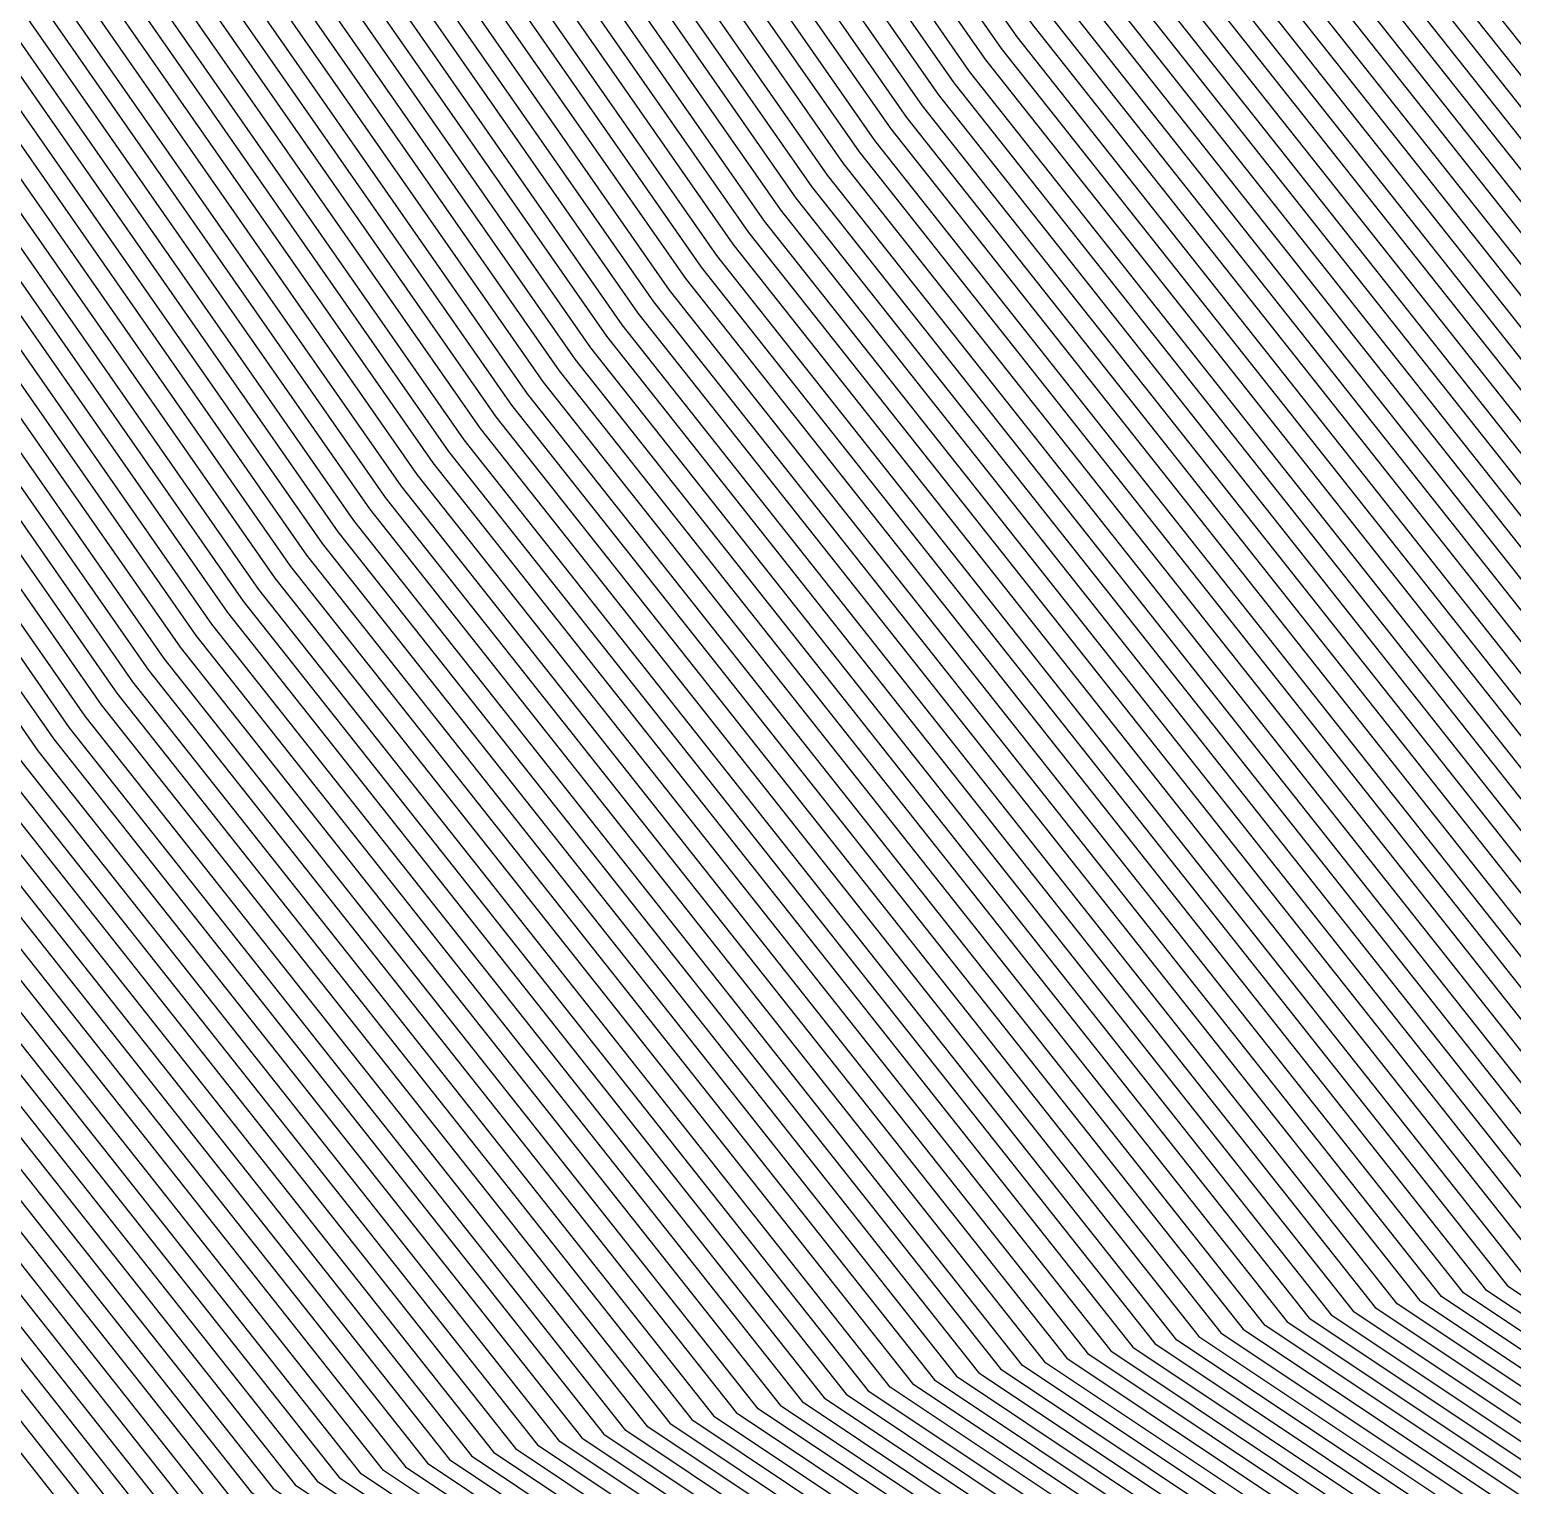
# Model space of a CAD drawing. Extents: x 7084 to 11035, y 13750 to 16729.
# Drawn here: x 8817.8 to 8869.6, y 14827.8 to 14878.7 of the extents above; entities that cross this region are included whole.
import ezdxf

# ---------------------------------------------------------------- set-up
doc = ezdxf.new("R2010")
doc.units = 0
doc.layers.add('Default', color=7, linetype='Continuous')

msp = doc.modelspace()

# ---------------------------------------------------------------- linework, layer by layer
at = {"layer": 'Default'}
for points in [[(9529.382, 15312.023), (9551.256, 15199.531), (9502.821, 15093.288), (9519.732, 15018.293), (9485.359, 14947.985), (9454.112, 14908.926), (9394.741, 14860.491), (9316.621, 14840.18), (9300.445, 14821.799), (9262.948, 14823.362), (9203.577, 14848.36), (9184.461, 14865.271), (9123.527, 14866.833), (9069.854, 14844.04), (8996.422, 14801.856), (8966.277, 14781.269), (8894.407, 14776.582), (8819.412, 14826.578), (8805.442, 14844.224), (8769.507, 14895.783)], [(8770.323, 14895.806), (8805.994, 14844.626), (8820.182, 14826.705), (8894.625, 14777.076), (8965.967, 14781.728), (8996.583, 14802.637), (9069.475, 14844.511), (9123.987, 14867.66), (9184.472, 14866.109), (9203.887, 14848.934), (9262.822, 14824.12), (9300.043, 14822.569), (9316.471, 14841.237), (9394.017, 14861.399), (9452.951, 14909.477), (9483.969, 14948.25), (9518.089, 15018.04), (9500.914, 15094.207), (9548.992, 15199.669), (9527.28, 15311.334)], [(8771.138, 14895.829), (8806.545, 14845.028), (8820.951, 14826.831), (8894.843, 14777.57), (8965.657, 14782.188), (8996.744, 14803.418), (9069.096, 14844.982), (9124.446, 14868.487), (9184.484, 14866.948), (9204.197, 14849.509), (9262.695, 14824.878), (9299.641, 14823.339), (9316.322, 14842.294), (9393.293, 14862.307), (9451.791, 14910.028), (9482.579, 14948.514), (9516.446, 15017.788), (9499.007, 15095.126), (9546.729, 15199.807), (9525.177, 15310.645)], [(8771.954, 14895.852), (8807.097, 14845.43), (8821.721, 14826.957), (8895.062, 14778.064), (8965.346, 14782.647), (8996.904, 14804.199), (9068.717, 14845.453), (9124.906, 14869.314), (9184.495, 14867.786), (9204.508, 14850.083), (9262.569, 14825.636), (9299.239, 14824.108), (9316.173, 14843.351), (9392.569, 14863.214), (9450.631, 14910.58), (9481.189, 14948.778), (9514.804, 15017.535), (9497.1, 15096.045), (9544.466, 15199.945), (9523.075, 15309.955)], [(8776.032, 14895.967), (8809.854, 14847.441), (8825.57, 14827.589), (8896.153, 14780.534), (8963.795, 14784.945), (8997.709, 14808.105), (9066.822, 14847.808), (9127.203, 14873.45), (9184.553, 14871.98), (9206.058, 14852.955), (9261.937, 14829.427), (9297.229, 14827.957), (9315.426, 14848.636), (9388.95, 14867.752), (9444.829, 14913.337), (9474.239, 14950.099), (9506.59, 15016.271), (9487.565, 15100.641), (9533.15, 15200.634), (9512.563, 15306.509)], [(8776.848, 14895.99), (8810.405, 14847.843), (8826.339, 14827.716), (8896.371, 14781.028), (8963.485, 14785.405), (8997.869, 14808.886), (9066.442, 14848.279), (9127.663, 14874.277), (9184.564, 14872.818), (9206.369, 14853.53), (9261.811, 14830.186), (9296.827, 14828.727), (9315.277, 14849.692), (9388.227, 14868.659), (9443.669, 14913.889), (9472.849, 14950.364), (9504.947, 15016.019), (9485.658, 15101.56), (9530.887, 15200.772), (9510.461, 15305.82)], [(8777.664, 14896.013), (8810.957, 14848.245), (8827.109, 14827.842), (8896.589, 14781.522), (8963.175, 14785.864), (8998.03, 14809.668), (9066.063, 14848.75), (9128.123, 14875.104), (9184.576, 14873.657), (9206.679, 14854.104), (9261.684, 14830.944), (9296.425, 14829.496), (9315.127, 14850.749), (9387.503, 14869.567), (9442.508, 14914.44), (9471.459, 14950.628), (9503.304, 15015.766), (9483.751, 15102.479), (9528.624, 15200.91), (9508.359, 15305.13)], [(8778.479, 14896.036), (8811.508, 14848.647), (8827.879, 14827.968), (8896.808, 14782.016), (8962.865, 14786.324), (8998.191, 14810.449), (9065.684, 14849.222), (9128.582, 14875.932), (9184.587, 14874.496), (9206.989, 14854.678), (9261.558, 14831.702), (9296.022, 14830.266), (9314.978, 14851.806), (9386.779, 14870.475), (9441.348, 14914.991), (9470.069, 14950.892), (9501.661, 15015.513), (9481.844, 15103.398), (9526.361, 15201.047), (9506.256, 15304.441)], [(9502.052, 15303.063), (9521.834, 15201.323), (9478.03, 15105.236), (9498.376, 15015.008), (9467.288, 14951.42), (9439.028, 14916.094), (9385.332, 14872.29), (9314.679, 14853.92), (9295.218, 14831.805), (9261.305, 14833.218), (9207.609, 14855.827), (9184.61, 14876.173), (9129.501, 14877.586), (9064.926, 14850.164), (8998.513, 14812.011), (8962.245, 14787.243), (8897.244, 14783.004), (8829.418, 14828.221)], [(9499.949, 15302.373), (9519.571, 15201.461), (9476.123, 15106.155), (9496.733, 15014.755), (9465.898, 14951.685), (9437.867, 14916.646), (9384.608, 14873.197), (9314.53, 14854.977), (9294.816, 14832.575), (9261.179, 14833.977), (9207.92, 14856.402), (9184.621, 14877.011), (9129.961, 14878.413), (9064.547, 14850.635), (8998.674, 14812.792), (8961.934, 14787.702), (8897.463, 14783.498), (8830.188, 14828.347), (8813.162, 14849.853), (8780.926, 14896.105)], [(8781.742, 14896.128), (8813.714, 14850.255), (8830.957, 14828.474), (8897.681, 14783.992), (8961.624, 14788.162), (8998.834, 14813.574), (9064.168, 14851.106), (9130.42, 14879.24), (9184.633, 14877.85), (9208.23, 14856.976), (9261.052, 14834.735), (9294.414, 14833.345), (9314.381, 14856.034), (9383.884, 14874.105), (9436.707, 14917.197), (9464.508, 14951.949), (9495.09, 15014.502), (9474.216, 15107.074), (9517.308, 15201.599), (9497.847, 15301.684)], [(8785.82, 14896.243), (8816.471, 14852.266), (8834.806, 14829.106), (8898.772, 14786.461), (8960.073, 14790.459), (8999.639, 14817.48), (9062.272, 14853.461), (9132.718, 14883.376), (9184.69, 14882.043), (9209.781, 14859.848), (9260.421, 14838.526), (9292.404, 14837.193), (9313.634, 14861.319), (9380.265, 14878.643), (9430.905, 14919.954), (9457.558, 14953.27), (9486.876, 15013.238), (9464.681, 15111.669), (9505.992, 15202.288), (9487.335, 15298.238)], [(8786.636, 14896.266), (8817.022, 14852.668), (8835.576, 14829.232), (8898.991, 14786.955), (8959.763, 14790.919), (8999.799, 14818.261), (9061.893, 14853.932), (9133.177, 14884.203), (9184.702, 14882.882), (9210.091, 14860.423), (9260.294, 14839.284), (9292.002, 14837.963), (9313.485, 14862.375), (9379.542, 14879.55), (9429.745, 14920.506), (9456.168, 14953.534), (9485.233, 15012.986), (9462.774, 15112.588), (9503.729, 15202.426), (9485.233, 15297.548)], [(9483.131, 15296.859), (9501.466, 15202.564), (9460.867, 15113.507), (9483.59, 15012.733), (9454.778, 14953.799), (9428.585, 14921.057), (9378.818, 14880.458), (9313.335, 14863.432), (9291.6, 14838.733), (9260.168, 14840.042), (9210.401, 14860.997), (9184.713, 14883.721), (9133.637, 14885.03), (9061.514, 14854.403), (8999.96, 14819.042), (8959.453, 14791.378), (8899.209, 14787.449), (8836.345, 14829.358), (8817.574, 14853.07), (8787.452, 14896.289)], [(8789.083, 14896.335), (8818.677, 14853.874), (8837.885, 14829.611), (8899.645, 14788.437), (8958.833, 14792.298), (9000.282, 14820.604), (9060.756, 14855.345), (9134.556, 14886.685), (9184.736, 14885.398), (9211.021, 14862.146), (9259.915, 14841.559), (9290.795, 14840.272), (9313.037, 14865.546), (9377.37, 14882.273), (9426.264, 14922.16), (9451.998, 14954.327), (9480.305, 15012.227), (9457.052, 15115.345), (9496.939, 15202.84), (9478.926, 15295.48)], [(9474.721, 15294.102), (9492.413, 15203.115), (9453.238, 15117.184), (9477.019, 15011.722), (9449.218, 14954.855), (9423.944, 14923.263), (9375.923, 14884.088), (9312.738, 14867.66), (9289.991, 14841.812), (9259.662, 14843.075), (9211.642, 14863.295), (9184.759, 14887.075), (9135.475, 14888.339), (9059.998, 14856.287), (9000.604, 14822.167), (8958.212, 14793.217), (8900.082, 14789.425), (8839.424, 14829.864), (8819.779, 14854.678), (8790.714, 14896.38)], [(9464.21, 15290.655), (9481.097, 15203.805), (9443.703, 15121.779), (9468.805, 15010.458), (9442.267, 14956.177), (9418.142, 14926.02), (9372.304, 14888.626), (9311.991, 14872.945), (9287.981, 14845.66), (9259.031, 14846.866), (9213.193, 14866.167), (9184.817, 14891.268), (9137.773, 14892.475), (9058.102, 14858.642), (9001.408, 14826.073), (8956.661, 14795.514), (8901.173, 14791.895), (8843.273, 14830.496), (8822.537, 14856.689), (8794.793, 14896.495), (8780.317, 14939.921), (8792.323, 14970.479), (8761.764, 15023.957)], [(8781.271, 14939.53), (8795.608, 14896.518), (8823.088, 14857.091), (8844.043, 14830.622), (8901.392, 14792.389), (8956.351, 14795.974), (9001.569, 14826.854), (9057.723, 14859.113), (9138.232, 14893.302), (9184.828, 14892.107), (9213.503, 14866.741), (9258.904, 14847.625), (9287.579, 14846.43), (9311.842, 14874.001), (9371.58, 14889.534), (9416.982, 14926.571), (9440.877, 14956.441), (9467.162, 15010.206), (9441.796, 15122.698), (9478.834, 15203.942), (9462.107, 15289.966)], [(8764.039, 15025.439), (8795.562, 14970.273), (8783.178, 14938.749), (8797.24, 14896.564), (8824.191, 14857.895), (8845.582, 14830.875), (8901.828, 14793.377), (8955.731, 14796.893), (9001.89, 14828.416), (9056.965, 14860.055), (9139.151, 14894.956), (9184.851, 14893.784), (9214.123, 14867.89), (9258.651, 14849.141), (9286.774, 14847.969), (9311.543, 14876.115), (9370.133, 14891.349), (9414.661, 14927.674), (9438.097, 14956.969), (9463.876, 15009.7), (9437.982, 15124.536), (9474.308, 15204.218), (9457.903, 15288.587)], [(8764.797, 15025.933), (8796.642, 14970.204), (8784.132, 14938.358), (8798.055, 14896.587), (8824.742, 14858.297), (8846.352, 14831.001), (8902.046, 14793.871), (8955.421, 14797.352), (9002.051, 14829.198), (9056.586, 14860.526), (9139.611, 14895.783), (9184.863, 14894.623), (9214.433, 14868.464), (9258.525, 14849.899), (9286.372, 14848.739), (9311.394, 14877.172), (9369.409, 14892.256), (9413.501, 14928.226), (9436.707, 14957.233), (9462.234, 15009.447), (9436.075, 15125.455), (9472.045, 15204.356), (9455.8, 15287.898)], [(8767.072, 15027.415), (8799.882, 14969.997), (8786.992, 14937.187), (8800.502, 14896.656), (8826.397, 14859.503), (8848.661, 14831.38), (8902.701, 14795.353), (8954.49, 14798.731), (9002.534, 14831.541), (9055.448, 14861.939), (9140.989, 14898.265), (9184.897, 14897.139), (9215.364, 14870.187), (9258.146, 14852.174), (9285.166, 14851.048), (9310.946, 14880.343), (9367.238, 14894.979), (9410.02, 14929.88), (9432.537, 14958.026), (9457.305, 15008.689), (9430.354, 15128.212), (9465.255, 15204.77), (9449.493, 15285.83)], [(8768.588, 15028.403), (8802.042, 14969.859), (8788.899, 14936.405), (8802.134, 14896.702), (8827.5, 14860.308), (8850.2, 14831.633), (8903.138, 14796.341), (8953.87, 14799.65), (9002.855, 14833.104), (9054.69, 14862.881), (9141.908, 14899.919), (9184.92, 14898.816), (9215.984, 14871.336), (9257.893, 14853.69), (9284.362, 14852.588), (9310.647, 14882.457), (9365.79, 14896.794), (9407.699, 14930.983), (9429.757, 14958.555), (9454.02, 15008.184), (9426.54, 15130.05), (9460.729, 15205.045), (9445.289, 15284.452)], [(8770.105, 15029.391), (8804.201, 14969.721), (8790.806, 14935.624), (8803.765, 14896.748), (8828.602, 14861.112), (8851.74, 14831.886), (8903.574, 14797.329), (8953.249, 14800.569), (9003.177, 14834.666), (9053.932, 14863.823), (9142.827, 14901.573), (9184.943, 14900.493), (9216.605, 14872.485), (9257.64, 14855.207), (9283.558, 14854.127), (9310.348, 14884.571), (9364.343, 14898.609), (9405.379, 14932.086), (9426.976, 14959.083), (9450.734, 15007.678), (9422.726, 15131.888), (9456.202, 15205.321), (9441.084, 15283.073)], [(9438.982, 15282.384), (9453.939, 15205.459), (9420.819, 15132.808), (9449.091, 15007.425), (9425.586, 14959.347), (9404.218, 14932.637), (9363.619, 14899.517), (9310.199, 14885.628), (9283.156, 14854.897), (9257.514, 14855.965), (9216.915, 14873.06), (9184.955, 14901.332), (9143.287, 14902.4), (9053.553, 14864.294), (9003.338, 14835.447), (8952.939, 14801.029), (8903.793, 14797.823), (8852.509, 14832.012), (8829.154, 14861.514), (8804.581, 14896.771), (8791.76, 14935.234), (8805.281, 14969.652), (8770.863, 15029.885)], [(8875.601, 14835.803), (8845.697, 14873.576), (8829.05, 14897.46), (8820.365, 14923.516), (8837.678, 14967.584), (8793.609, 15044.705), (8793.609, 15061.351), (8801.571, 15079.445), (8810.98, 15098.986), (8831.44, 15172.959), (8834.335, 15181.644), (8838.678, 15204.804), (8841.573, 15213.489), (8846.065, 15226.067), (8902.725, 15281.153)], [(8877.91, 14836.182), (8847.351, 14874.783), (8831.497, 14897.529), (8823.226, 14922.344), (8840.918, 14967.378), (8795.884, 15046.187), (8795.884, 15062.04), (8803.466, 15079.273), (8812.427, 15097.883), (8833.336, 15173.476), (8836.093, 15181.747), (8840.228, 15203.805), (8842.986, 15212.076), (8847.264, 15224.055), (8905.164, 15280.348)], [(9432.675, 15280.316), (9447.15, 15205.872), (9415.098, 15135.565), (9444.163, 15006.667), (9421.416, 14960.14), (9400.737, 14934.292), (9361.448, 14902.239), (9309.751, 14888.798), (9281.949, 14857.206), (9257.135, 14858.24), (9217.845, 14874.783), (9184.989, 14903.848), (9144.666, 14904.882), (9052.415, 14865.707), (9003.82, 14837.791), (8952.009, 14802.407), (8904.447, 14799.305), (8854.818, 14832.391)], [(8773.896, 15031.861), (8809.601, 14969.376), (8795.574, 14933.671), (8807.843, 14896.863), (8831.36, 14863.122), (8855.588, 14832.518), (8904.666, 14799.799), (8951.698, 14802.867), (9003.981, 14838.572), (9052.036, 14866.178), (9145.125, 14905.709), (9185.001, 14904.687), (9218.155, 14875.357), (9257.009, 14858.998), (9281.547, 14857.975), (9309.602, 14889.855), (9360.724, 14903.147), (9399.577, 14934.843), (9420.026, 14960.404), (9442.52, 15006.414), (9413.191, 15136.484), (9444.886, 15206.01), (9430.572, 15279.627)], [(8906.791, 15279.81), (8848.063, 15222.714), (8843.928, 15211.134), (8841.262, 15203.138), (8837.265, 15181.816), (8834.599, 15173.82), (8813.392, 15097.148), (8804.73, 15079.158), (8797.4, 15062.5), (8797.4, 15047.175), (8843.077, 14967.24), (8825.133, 14921.563), (8833.129, 14897.575), (8848.454, 14875.587), (8879.449, 14836.435), (8911.432, 14815.113), (8942.083, 14817.112)], [(8907.604, 15279.542), (8848.463, 15222.043), (8844.399, 15210.663), (8841.779, 15202.805), (8837.85, 15181.851), (8835.231, 15173.993), (8813.875, 15096.781), (8805.362, 15079.1), (8798.159, 15062.73), (8798.159, 15047.669), (8844.157, 14967.171), (8826.086, 14921.172), (8833.944, 14897.598), (8849.005, 14875.989), (8880.219, 14836.562), (8911.65, 14815.607), (8941.773, 14817.572), (9009.128, 14863.57), (9039.905, 14881.251), (9159.83, 14932.178), (9185.368, 14931.523)], [(8913.297, 15277.662), (8851.261, 15217.349), (8847.696, 15207.366), (8845.398, 15200.473), (8841.952, 15182.092), (8839.654, 15175.199), (8817.252, 15094.207), (8809.785, 15078.698), (8803.466, 15064.338), (8803.466, 15051.126), (8851.717, 14966.688), (8832.761, 14918.438), (8839.654, 14897.759), (8852.865, 14878.804), (8885.607, 14837.446)], [(8914.111, 15277.393), (8851.661, 15216.678), (8848.167, 15206.895), (8845.915, 15200.14), (8842.538, 15182.126), (8840.286, 15175.371), (8817.735, 15093.84), (8810.417, 15078.641), (8804.224, 15064.568), (8804.224, 15051.62), (8852.796, 14966.619), (8833.715, 14918.047), (8840.47, 14897.782), (8853.417, 14879.206), (8886.376, 14837.572), (8913.397, 14819.559), (8939.291, 14821.248), (9010.415, 14869.82), (9036.872, 14885.019), (9163.506, 14938.795), (9185.46, 14938.232), (9230.563, 14898.334)], [(8916.55, 15276.587), (8852.86, 15214.666), (8849.58, 15205.482), (8847.466, 15199.14), (8844.295, 15182.23), (8842.181, 15175.888), (8819.182, 15092.737), (8812.312, 15078.468), (8806.499, 15065.257), (8806.499, 15053.102), (8856.036, 14966.413), (8836.575, 14916.875), (8842.917, 14897.851), (8855.071, 14880.412), (8888.686, 14837.952), (8914.052, 14821.041), (8938.361, 14822.626), (9010.897, 14872.163), (9035.734, 14886.432), (9164.885, 14941.276), (9185.495, 14940.748), (9231.493, 14900.057)], [(8777.687, 15034.331), (8815, 14969.032), (8800.341, 14931.718), (8811.922, 14896.978), (8834.117, 14865.133), (8859.437, 14833.15), (8905.757, 14802.269), (8950.147, 14805.164), (9004.785, 14842.478), (9050.141, 14868.533), (9147.423, 14909.845), (9185.058, 14908.88), (9219.706, 14878.229), (9256.377, 14862.789), (9279.537, 14861.824), (9308.855, 14895.14), (9357.105, 14907.685), (9393.776, 14937.6), (9413.076, 14961.725), (9434.306, 15005.151), (9403.655, 15141.079), (9433.571, 15206.7), (9420.061, 15276.18)], [(8890.995, 14838.331), (8856.725, 14881.618), (8845.364, 14897.92), (8839.436, 14915.704), (8859.276, 14966.206), (8808.774, 15054.584), (8808.774, 15065.946), (8814.208, 15078.296), (8820.63, 15091.634), (8844.077, 15176.405), (8846.053, 15182.333), (8849.017, 15198.141), (8850.993, 15204.069), (8854.059, 15212.654), (8918.99, 15275.782)], [(8919.804, 15275.513), (8854.459, 15211.983), (8851.464, 15203.598), (8849.534, 15197.808), (8846.639, 15182.368), (8844.709, 15176.578), (8821.112, 15091.266), (8814.84, 15078.239), (8809.532, 15066.176), (8809.532, 15055.078), (8860.356, 14966.137), (8840.389, 14915.313), (8846.179, 14897.943), (8857.277, 14882.02), (8891.764, 14838.457), (8914.925, 14823.017), (8937.12, 14824.464)], [(9415.856, 15274.802), (9429.044, 15206.975), (9399.841, 15142.917), (9431.02, 15004.645), (9410.296, 14962.254), (9391.455, 14938.703), (9355.658, 14909.5), (9308.556, 14897.254), (9278.733, 14863.363), (9256.124, 14864.305), (9220.327, 14879.378), (9185.081, 14910.557), (9148.342, 14911.499), (9049.382, 14869.475), (9005.107, 14844.04), (8949.527, 14806.083), (8906.194, 14803.257), (8860.976, 14833.402), (8835.22, 14865.937), (8813.553, 14897.024), (8802.248, 14930.937), (8817.16, 14968.894), (8779.203, 15035.319)], [(8894.843, 14838.963), (8859.483, 14883.629), (8849.442, 14898.035), (8844.203, 14913.751), (8864.675, 14965.861), (8812.565, 15057.054), (8812.565, 15067.095), (8817.367, 15078.009), (8823.042, 15089.796), (8847.236, 15177.267), (8848.982, 15182.505), (8851.602, 15196.475), (8853.348, 15201.714), (8856.058, 15209.301), (8923.057, 15274.439)], [(8779.961, 15035.813), (8818.24, 14968.825), (8803.202, 14930.546), (8814.369, 14897.047), (8835.771, 14866.339), (8861.746, 14833.529), (8906.412, 14803.751), (8949.217, 14806.543), (9005.268, 14844.822), (9049.003, 14869.946), (9148.801, 14912.326), (9185.092, 14911.396), (9220.637, 14879.952), (9255.998, 14865.064), (9278.331, 14864.133), (9308.407, 14898.311), (9354.934, 14910.408), (9390.295, 14939.254), (9408.905, 14962.518), (9429.377, 15004.392), (9397.934, 15143.836), (9426.781, 15207.113), (9413.753, 15274.112)], [(8819.32, 14968.756), (8804.156, 14930.156), (8815.184, 14897.07), (8836.322, 14866.741), (8862.516, 14833.655), (8906.63, 14804.245), (8948.907, 14807.002), (9005.429, 14845.603), (9048.624, 14870.417), (9149.261, 14913.153), (9185.104, 14912.234), (9220.947, 14880.527), (9255.871, 14865.822), (9277.929, 14864.903), (9308.257, 14899.367), (9354.21, 14911.315), (9389.134, 14939.806), (9407.515, 14962.782), (9427.735, 15004.14), (9396.027, 15144.755), (9424.518, 15207.251), (9411.651, 15273.423)], [(8925.497, 15273.633), (8857.257, 15207.289), (8854.761, 15200.301), (8853.153, 15195.476), (8850.74, 15182.609), (8849.132, 15177.784), (8824.49, 15088.693), (8819.263, 15077.837), (8814.84, 15067.784), (8814.84, 15058.536), (8867.915, 14965.654), (8847.064, 14912.579), (8851.889, 14898.104), (8861.137, 14884.835), (8897.152, 14839.342), (8916.453, 14826.475), (8934.949, 14827.681), (9012.666, 14880.757), (9031.564, 14891.613), (9169.94, 14950.375), (9185.621, 14949.973), (9234.905, 14906.375), (9250.185, 14899.942), (9259.835, 14899.54)], [(8927.123, 15273.096), (8858.056, 15205.947), (8855.703, 15199.359), (8854.187, 15194.809), (8851.912, 15182.678), (8850.396, 15178.128), (8825.455, 15087.958), (8820.526, 15077.722), (8816.356, 15068.244), (8816.356, 15059.524), (8870.075, 14965.516), (8848.971, 14911.798), (8853.52, 14898.15), (8862.24, 14885.639), (8898.692, 14839.594), (8916.889, 14827.463), (8934.328, 14828.6), (9012.988, 14882.319), (9030.806, 14892.555), (9170.859, 14952.029), (9185.644, 14951.65), (9235.526, 14907.524), (9249.932, 14901.458), (9259.03, 14901.079)], [(8781.478, 15036.801), (8820.4, 14968.687), (8805.109, 14929.765), (8816, 14897.093), (8836.874, 14867.143), (8863.285, 14833.781), (8906.848, 14804.739), (8948.597, 14807.462), (9005.589, 14846.384), (9048.245, 14870.888), (9149.72, 14913.98), (9185.115, 14913.073), (9221.257, 14881.101), (9255.745, 14866.58), (9277.526, 14865.673), (9308.108, 14900.424), (9353.486, 14912.223), (9387.974, 14940.357), (9406.125, 14963.046), (9426.092, 15003.887), (9394.12, 15145.674), (9422.255, 15207.389), (9409.549, 15272.734)], [(8928.75, 15272.559), (8858.856, 15204.606), (8856.645, 15198.417), (8855.221, 15194.143), (8853.084, 15182.747), (8851.659, 15178.473), (8826.42, 15087.222), (8821.79, 15077.607), (8817.872, 15068.703), (8817.872, 15060.512), (8872.235, 14965.379), (8850.878, 14911.016), (8855.152, 14898.196), (8863.343, 14886.443), (8900.231, 14839.847), (8917.326, 14828.451), (8933.708, 14829.519)], [(9403.242, 15270.666), (9415.465, 15207.802), (9388.399, 15148.431), (9421.163, 15003.129), (9401.955, 14963.839), (9384.493, 14942.012), (9351.315, 14914.945), (9307.66, 14903.595), (9276.32, 14867.982), (9255.366, 14868.855), (9222.188, 14882.824), (9185.15, 14915.589), (9151.099, 14916.462), (9047.108, 14872.301), (9006.072, 14848.728), (8947.666, 14808.841), (8907.503, 14806.221), (8865.594, 14834.16), (8838.528, 14868.349), (8818.447, 14897.162), (8807.97, 14928.593), (8823.639, 14968.48), (8783.753, 15038.283)], [(9396.935, 15268.598), (9408.676, 15208.216), (9382.678, 15151.189), (9416.235, 15002.371), (9397.785, 14964.632), (9381.012, 14943.666), (9349.144, 14917.668), (9307.212, 14906.766), (9275.114, 14870.291), (9254.987, 14871.129), (9223.118, 14884.548), (9185.184, 14918.105), (9152.477, 14918.943), (9045.97, 14873.714), (9006.554, 14851.071), (8946.735, 14810.219), (8908.158, 14807.703), (8867.903, 14834.54), (8840.182, 14869.556), (8820.894, 14897.231), (8810.83, 14927.422), (8826.879, 14968.274), (8786.027, 15039.765)], [(8821.709, 14897.254), (8840.734, 14869.958), (8868.673, 14834.666), (8908.376, 14808.197), (8946.425, 14810.679), (9006.715, 14851.852), (9045.591, 14874.185), (9152.937, 14919.771), (9185.196, 14918.943), (9223.429, 14885.122), (9254.86, 14871.888), (9274.712, 14871.061), (9307.063, 14907.823), (9348.42, 14918.576), (9379.852, 14944.217), (9396.395, 14964.896), (9414.592, 15002.118), (9380.771, 15152.108), (9406.413, 15208.354), (9394.832, 15267.909)], [(9390.628, 15266.53), (9401.886, 15208.63), (9376.957, 15153.946), (9411.307, 15001.612), (9393.615, 14965.425), (9377.531, 14945.32), (9346.973, 14920.391), (9306.764, 14909.937), (9273.908, 14872.6), (9254.608, 14873.404), (9224.049, 14886.271), (9185.219, 14920.621), (9153.856, 14921.425), (9044.833, 14875.127), (9007.037, 14853.415), (8945.805, 14811.598), (8908.813, 14809.185), (8870.213, 14834.919), (8841.837, 14870.762), (8823.341, 14897.3), (8813.691, 14926.25), (8830.119, 14968.067), (8788.302, 15041.247)], [(8789.818, 15042.235), (8832.279, 14967.929), (8815.598, 14925.469), (8824.972, 14897.345), (8842.94, 14871.566), (8871.752, 14835.171), (8909.249, 14810.173), (8945.185, 14812.517), (9007.359, 14854.977), (9044.075, 14876.069), (9154.775, 14923.079), (9185.242, 14922.298), (9224.669, 14887.42), (9254.355, 14874.921), (9273.104, 14874.139), (9306.465, 14912.05), (9345.525, 14922.206), (9375.211, 14946.423), (9390.835, 14965.953), (9408.021, 15001.107), (9373.143, 15155.784), (9397.36, 15208.905), (9386.423, 15265.152)], [(8791.335, 15043.223), (8834.438, 14967.791), (8817.505, 14924.687), (8826.603, 14897.391), (8844.043, 14872.37), (8873.291, 14835.424), (8909.686, 14811.161), (8944.564, 14813.436), (9007.68, 14856.539), (9043.317, 14877.011), (9155.694, 14924.733), (9185.265, 14923.975), (9225.29, 14888.569), (9254.102, 14876.437), (9272.299, 14875.679), (9306.167, 14914.164), (9344.078, 14924.021), (9372.89, 14947.526), (9388.054, 14966.481), (9404.735, 15000.601), (9369.329, 15157.622), (9392.833, 15209.181), (9382.218, 15263.773)], [(8829.866, 14897.483), (8846.248, 14873.979), (8876.37, 14835.93), (8910.559, 14813.137), (8943.323, 14815.274), (9008.324, 14859.664), (9041.8, 14878.896), (9157.532, 14928.042), (9185.311, 14927.33), (9226.53, 14890.866), (9253.597, 14879.47), (9270.691, 14878.758), (9305.569, 14918.392), (9341.183, 14927.651), (9368.249, 14949.732), (9382.494, 14967.538), (9398.164, 14999.59), (9361.7, 15161.298), (9383.781, 15209.732), (9373.809, 15261.016)], [(8824.179, 14921.953), (8832.313, 14897.552), (8847.903, 14875.185), (8878.679, 14836.309), (8911.214, 14814.619), (8942.393, 14816.652), (9008.806, 14862.008), (9040.663, 14880.309), (9158.911, 14930.523), (9185.345, 14929.846), (9227.461, 14892.589), (9253.217, 14881.745), (9269.485, 14881.067), (9305.121, 14921.563), (9339.011, 14930.374), (9364.768, 14951.386), (9378.324, 14968.331), (9393.236, 14998.832), (9355.979, 15164.055), (9376.991, 15210.146), (9367.502, 15258.948)], [(9356.99, 15255.501), (9365.675, 15210.835), (9346.444, 15168.651), (9385.022, 14997.568), (9371.374, 14969.652), (9358.966, 14954.143), (9335.393, 14934.912), (9304.374, 14926.847), (9267.474, 14884.915), (9252.586, 14885.536), (9229.012, 14895.461), (9185.403, 14934.039), (9161.209, 14934.659), (9038.767, 14882.664), (9009.61, 14865.914), (8940.842, 14818.95), (8912.305, 14817.089), (8882.528, 14836.941), (8850.66, 14877.195), (8836.391, 14897.667), (8828.947, 14920), (8847.397, 14966.964), (8800.433, 15049.151)], [(9329.66, 15246.541), (9336.254, 15212.628), (9321.653, 15180.598), (9363.665, 14994.283), (9353.303, 14973.087), (9343.882, 14961.312), (9325.984, 14946.71), (9302.433, 14940.587), (9262.247, 14894.922), (9250.943, 14895.393), (9233.044, 14902.929), (9185.552, 14944.941), (9167.182, 14945.412), (9033.839, 14888.787), (9011.701, 14876.069), (8936.81, 14824.924), (8915.143, 14823.511), (8892.534, 14838.583), (8857.828, 14882.422), (8846.995, 14897.966), (8841.343, 14914.922), (8861.436, 14966.068), (8810.29, 15055.572)], [(8810.486, 15244.576), (8804.558, 15226.792), (8795.666, 15179.369), (8789.738, 15161.585), (8779.134, 15123.249), (8759.869, 15083.236), (8743.567, 15046.187), (8743.567, 15012.101), (8766.405, 14972.134), (8757.433, 14949.295), (8775.217, 14895.944), (8809.302, 14847.039), (8824.8, 14827.463), (8895.935, 14780.04), (8964.106, 14784.486), (8997.548, 14807.324), (9067.201, 14847.337), (9126.744, 14872.623), (9184.541, 14871.141), (9205.748, 14852.381)], [(8834.873, 15244.846), (8828.384, 15226.678), (8824.202, 15214.132), (8817.93, 15180.679), (8813.748, 15168.134), (8797.469, 15109.28), (8783.879, 15081.053), (8772.379, 15054.918), (8772.379, 15030.873), (8807.441, 14969.514), (8793.667, 14934.452), (8806.212, 14896.817), (8830.257, 14862.318), (8854.049, 14832.265), (8904.229, 14798.811), (8952.319, 14801.948), (9003.659, 14837.01), (9052.794, 14865.236), (9144.206, 14904.055), (9184.978, 14903.009), (9217.535, 14874.208), (9257.261, 14857.481), (9282.352, 14856.436)], [(8854.818, 14832.391), (8830.808, 14862.72), (8807.028, 14896.84), (8794.62, 14934.062), (8808.521, 14969.445), (8773.137, 15031.367), (8773.137, 15055.147), (8784.511, 15080.996), (8797.952, 15108.912), (8814.38, 15168.306), (8818.516, 15180.713), (8824.719, 15213.799), (8828.855, 15226.207), (8835.273, 15244.176)], [(8836.072, 15242.834), (8829.797, 15225.265), (8825.753, 15213.133), (8819.688, 15180.782), (8815.644, 15168.651), (8798.917, 15108.177), (8785.774, 15080.881), (8774.654, 15055.607), (8774.654, 15032.355), (8810.681, 14969.308), (8796.527, 14933.281), (8808.659, 14896.886), (8831.911, 14863.524), (8856.358, 14832.644), (8904.884, 14800.293), (8951.388, 14803.326)], [(8836.472, 15242.164), (8830.268, 15224.793), (8826.27, 15212.8), (8820.273, 15180.817), (8816.276, 15168.823), (8799.399, 15107.809), (8786.406, 15080.823), (8775.412, 15055.837), (8775.412, 15032.849), (8811.761, 14969.239), (8797.481, 14932.89), (8809.475, 14896.909), (8832.462, 14863.926), (8857.128, 14832.77), (8905.102, 14800.787), (8951.078, 14803.786)], [(8829.418, 14828.221), (8812.611, 14849.451), (8780.111, 14896.082), (8763.154, 14946.952), (8772.885, 14971.72), (8748.116, 15015.065), (8748.116, 15047.565), (8763.66, 15082.891), (8782.029, 15121.044), (8793.529, 15162.619), (8799.181, 15179.576), (8807.659, 15224.793), (8813.312, 15241.75)], [(9185.035, 14907.202), (9146.504, 14908.19), (9050.899, 14867.591), (9004.464, 14840.916), (8950.768, 14804.245), (8905.321, 14801.281), (8857.897, 14832.897), (8833.014, 14864.328), (8810.29, 14896.932), (8798.434, 14932.499), (8812.841, 14969.17), (8776.17, 15033.343), (8776.17, 15056.066), (8787.038, 15080.766), (8799.882, 15107.442), (8816.907, 15168.995), (8820.859, 15180.851), (8826.787, 15212.467), (8830.739, 15224.322), (8836.872, 15241.493)], [(8837.271, 15240.822), (8831.21, 15223.851), (8827.304, 15212.133), (8821.445, 15180.886), (8817.539, 15169.168), (8800.364, 15107.074), (8787.67, 15080.709), (8776.929, 15056.296), (8776.929, 15033.837), (8813.92, 14969.101), (8799.388, 14932.109), (8811.106, 14896.955), (8833.565, 14864.731), (8858.667, 14833.023), (8905.539, 14801.775), (8950.458, 14804.705), (9004.624, 14841.697)], [(8814.725, 15240.337), (8809.21, 15223.794), (8800.939, 15179.679), (8795.424, 15163.136), (8783.477, 15119.941), (8765.555, 15082.719), (8750.391, 15048.254), (8750.391, 15016.547), (8776.124, 14971.513), (8766.015, 14945.78), (8782.558, 14896.151), (8814.265, 14850.658), (8831.727, 14828.6), (8897.899, 14784.486), (8961.314, 14788.621), (8998.995, 14814.355), (9063.789, 14851.577), (9130.88, 14880.067), (9184.644, 14878.689), (9208.54, 14857.55), (9260.926, 14835.493)], [(8815.196, 15239.866), (8809.727, 15223.461), (8801.525, 15179.714), (8796.056, 15163.309), (8783.959, 15119.573), (8766.187, 15082.662), (8751.149, 15048.484), (8751.149, 15017.041), (8777.204, 14971.444), (8766.968, 14945.389), (8783.373, 14896.174), (8814.817, 14851.06), (8832.497, 14828.727), (8898.117, 14784.979), (8961.004, 14789.081)], [(8816.138, 15238.924), (8810.761, 15222.795), (8802.697, 15179.783), (8797.32, 15163.653), (8784.924, 15118.838), (8767.451, 15082.547), (8752.665, 15048.944), (8752.665, 15018.029), (8779.364, 14971.306), (8768.875, 14944.608), (8785.005, 14896.22), (8815.919, 14851.864), (8834.036, 14828.979), (8898.554, 14785.967), (8960.383, 14790), (8999.478, 14816.698), (9062.651, 14852.99), (9132.258, 14882.549), (9184.679, 14881.205)], [(8818.022, 15237.04), (8812.829, 15221.462), (8805.04, 15179.921), (8799.847, 15164.343), (8786.854, 15117.367), (8769.978, 15082.317), (8755.698, 15049.863), (8755.698, 15020.005), (8783.684, 14971.031), (8772.689, 14943.046), (8788.267, 14896.312), (8818.125, 14853.472), (8837.115, 14829.485), (8899.427, 14787.943), (8959.143, 14791.838), (9000.121, 14819.823), (9061.135, 14854.874), (9134.096, 14885.857), (9184.725, 14884.559), (9210.711, 14861.571), (9260.041, 14840.801), (9291.197, 14839.502), (9313.186, 14864.489)], [(8840.069, 15236.128), (8834.507, 15220.554), (8830.923, 15209.801), (8825.547, 15181.127), (8821.962, 15170.374), (8803.742, 15104.501), (8792.093, 15080.306), (8782.236, 15057.905), (8782.236, 15037.295), (8821.48, 14968.618), (8806.063, 14929.375), (8816.816, 14897.116), (8837.425, 14867.545), (8864.055, 14833.908), (8907.067, 14805.233), (8948.286, 14807.921)], [(8819.906, 15235.156), (8814.897, 15220.129), (8807.384, 15180.058), (8802.375, 15165.032), (8788.784, 15115.897), (8772.506, 15082.087), (8758.731, 15050.782), (8758.731, 15021.981), (8788.003, 14970.755), (8776.503, 14941.483), (8791.53, 14896.403), (8820.331, 14855.08), (8840.194, 14829.99), (8900.3, 14789.919), (8957.902, 14793.676)], [(8840.469, 15235.457), (8834.978, 15220.083), (8831.44, 15209.468), (8826.132, 15181.161), (8822.594, 15170.546), (8804.224, 15104.133), (8792.725, 15080.249), (8782.994, 15058.134), (8782.994, 15037.789), (8822.56, 14968.549), (8807.016, 14928.984), (8817.631, 14897.139), (8837.977, 14867.947), (8864.825, 14834.034), (8907.285, 14805.727), (8947.976, 14808.381), (9005.911, 14847.946), (9047.487, 14871.83), (9150.639, 14915.635), (9185.138, 14914.75), (9221.878, 14882.25), (9255.492, 14868.097), (9276.722, 14867.212), (9307.809, 14902.538)], [(8820.377, 15234.685), (8815.414, 15219.796), (8807.97, 15180.093), (8803.007, 15165.204), (8789.267, 15115.529), (8773.137, 15082.03), (8759.489, 15051.012), (8759.489, 15022.475), (8789.083, 14970.686), (8777.457, 14941.093), (8792.346, 14896.426), (8820.882, 14855.483), (8840.964, 14830.117), (8900.518, 14790.413)], [(8820.848, 15234.214), (8815.931, 15219.463), (8808.556, 15180.127), (8803.639, 15165.377), (8789.749, 15115.162), (8773.769, 15081.972), (8760.248, 15051.241), (8760.248, 15022.969), (8790.163, 14970.617), (8778.41, 14940.702), (8793.161, 14896.449), (8821.434, 14855.885), (8841.733, 14830.243), (8900.737, 14790.907), (8957.282, 14794.595), (9001.086, 14824.51), (9058.86, 14857.7), (9136.854, 14890.82), (9184.794, 14889.591), (9212.572, 14865.018), (9259.283, 14845.35)], [(8841.268, 15234.116), (8835.92, 15219.141), (8832.474, 15208.802), (8827.304, 15181.23), (8823.858, 15170.891), (8805.189, 15103.398), (8793.988, 15080.134), (8784.511, 15058.594), (8784.511, 15038.777), (8824.719, 14968.411), (8808.923, 14928.203), (8819.262, 14897.185), (8839.08, 14868.751), (8866.364, 14834.287), (8907.722, 14806.715), (8947.356, 14809.3), (9006.233, 14849.509), (9046.729, 14872.772), (9151.558, 14917.289), (9185.161, 14916.427), (9222.498, 14883.399), (9255.239, 14869.613)], [(8821.319, 15233.743), (8816.448, 15219.13), (8809.141, 15180.162), (8804.27, 15165.549), (8790.232, 15114.794), (8774.401, 15081.915), (8761.006, 15051.471), (8761.006, 15023.463), (8791.243, 14970.548), (8779.364, 14940.311), (8793.977, 14896.472), (8821.985, 14856.287), (8842.503, 14830.369), (8900.955, 14791.401), (8956.971, 14795.055), (9001.247, 14825.292), (9058.481, 14858.171), (9137.313, 14891.647), (9184.805, 14890.43), (9212.882, 14865.592)], [(9185.173, 14917.266), (9152.018, 14918.116), (9046.35, 14873.243), (9006.394, 14850.29), (8947.046, 14809.76), (8907.94, 14807.209), (8867.134, 14834.413), (8839.631, 14869.153), (8820.078, 14897.208), (8809.877, 14927.812), (8825.799, 14968.343), (8785.269, 15039.271), (8785.269, 15058.824), (8794.62, 15080.077), (8805.672, 15103.03), (8824.49, 15171.063), (8827.89, 15181.265), (8832.991, 15208.469), (8836.391, 15218.67), (8841.668, 15233.445)], [(8822.732, 15232.33), (8817.999, 15218.13), (8810.899, 15180.265), (8806.166, 15166.066), (8791.679, 15113.691), (8776.297, 15081.743), (8763.281, 15052.16), (8763.281, 15024.945), (8794.482, 14970.341), (8782.225, 14939.14), (8796.424, 14896.541), (8823.64, 14857.493), (8844.812, 14830.748), (8901.61, 14792.883), (8956.041, 14796.433), (9001.729, 14827.635)], [(8842.867, 15231.433), (8837.804, 15217.257), (8834.542, 15207.469), (8829.648, 15181.368), (8826.385, 15171.58), (8807.119, 15101.927), (8796.516, 15079.904), (8787.544, 15059.513), (8787.544, 15040.753), (8829.039, 14968.136), (8812.737, 14926.64), (8822.525, 14897.277), (8841.285, 14870.36), (8869.443, 14834.792), (8908.595, 14808.691), (8946.115, 14811.138), (9006.876, 14852.634), (9045.212, 14874.656), (9153.397, 14920.598), (9185.207, 14919.782), (9223.739, 14885.697), (9254.734, 14872.646), (9274.31, 14871.83), (9306.913, 14908.88)], [(8843.667, 15230.092), (8838.746, 15216.315), (8835.576, 15206.803), (8830.82, 15181.437), (8827.649, 15171.925), (8808.084, 15101.192), (8797.78, 15079.79), (8789.06, 15059.972), (8789.06, 15041.741), (8831.199, 14967.998), (8814.644, 14925.859), (8824.156, 14897.323), (8842.388, 14871.164), (8870.982, 14835.045), (8909.031, 14809.679), (8945.495, 14812.057)], [(8826.5, 15228.562), (8822.135, 15215.465), (8815.586, 15180.541), (8811.221, 15167.444), (8795.539, 15110.75), (8781.351, 15081.283), (8769.346, 15053.999), (8769.346, 15028.897), (8803.122, 14969.79), (8789.853, 14936.015), (8802.949, 14896.725), (8828.051, 14860.71), (8850.97, 14831.759), (8903.356, 14796.835), (8953.559, 14800.109), (9003.016, 14833.885)], [(8844.466, 15228.75), (8839.689, 15215.373), (8836.61, 15206.137), (8831.991, 15181.506), (8828.913, 15172.269), (8809.049, 15100.457), (8799.043, 15079.675), (8790.576, 15060.432), (8790.576, 15042.729), (8833.358, 14967.86), (8816.551, 14925.078), (8825.788, 14897.368), (8843.491, 14871.968), (8872.522, 14835.298), (8909.468, 14810.667), (8944.874, 14812.976), (9007.519, 14855.758)], [(8803.007, 15227.792), (8793.908, 15179.266), (8787.842, 15161.068), (8777.687, 15124.352), (8757.973, 15083.408), (8741.292, 15045.497), (8741.292, 15010.619), (8763.166, 14972.34), (8754.572, 14950.467), (8772.77, 14895.875), (8807.648, 14845.832), (8822.491, 14827.084), (8895.28, 14778.558), (8965.036, 14783.107), (8997.065, 14804.98), (9068.338, 14845.924), (9125.365, 14870.142), (9184.507, 14868.625), (9204.818, 14850.658), (9262.443, 14826.394)], [(8803.524, 15227.459), (8794.494, 15179.3), (8788.474, 15161.241), (8778.169, 15123.985), (8758.605, 15083.351), (8742.05, 15045.727), (8742.05, 15011.113), (8764.246, 14972.271), (8755.526, 14950.076), (8773.585, 14895.898), (8808.199, 14846.235), (8823.26, 14827.21), (8895.498, 14779.052), (8964.726, 14783.566), (8997.226, 14805.762), (9067.959, 14846.395), (9125.825, 14870.969), (9184.518, 14869.464), (9205.128, 14851.232), (9262.316, 14827.153), (9298.435, 14825.648), (9315.874, 14845.465), (9391.122, 14865.029)], [(8804.041, 15227.126), (8795.08, 15179.335), (8789.106, 15161.413), (8778.652, 15123.617), (8759.237, 15083.293), (8742.809, 15045.957), (8742.809, 15011.607), (8765.325, 14972.203), (8756.48, 14949.686), (8774.401, 14895.921), (8808.751, 14846.637), (8824.03, 14827.337), (8895.716, 14779.546), (8964.416, 14784.026), (8997.387, 14806.543), (9067.58, 14846.866), (9126.284, 14871.796), (9184.53, 14870.302), (9205.438, 14851.806), (9262.19, 14827.911), (9298.033, 14826.417)], [(8767.83, 15027.909), (8800.962, 14969.928), (8787.946, 14936.796), (8801.318, 14896.679), (8826.948, 14859.906), (8849.43, 14831.507), (8902.919, 14795.847), (8954.18, 14799.19), (9002.694, 14832.322), (9055.069, 14862.41), (9141.449, 14899.092), (9184.909, 14897.977), (9215.674, 14870.762), (9258.02, 14852.932), (9284.764, 14851.818), (9310.796, 14881.4), (9366.514, 14895.887), (9408.86, 14930.431), (9431.147, 14958.29), (9455.662, 15008.436), (9428.447, 15129.131), (9462.992, 15204.907)], [(9325.26, 14947.618), (9302.284, 14941.644), (9261.845, 14895.691), (9250.816, 14896.151), (9233.354, 14903.503), (9185.563, 14945.78), (9167.642, 14946.239), (9033.46, 14889.258), (9011.862, 14876.851), (8936.499, 14825.383), (8915.361, 14824.005), (8893.304, 14838.71), (8858.38, 14882.824), (8847.811, 14897.989), (8842.296, 14914.532), (8862.515, 14965.999), (8811.048, 15056.066), (8811.048, 15066.636), (8816.103, 15078.124), (8822.077, 15090.531), (8845.973, 15176.922), (8847.811, 15182.437), (8850.568, 15197.141), (8852.406, 15202.656)], [(8842.813, 15202.139), (8839.022, 15181.92), (8836.495, 15174.337), (8814.84, 15096.045), (8806.625, 15078.985), (8799.675, 15063.189), (8799.675, 15048.657), (8846.317, 14967.033), (8827.994, 14920.391), (8835.576, 14897.644), (8850.108, 14876.793), (8881.758, 14836.814), (8912.087, 14816.595), (8941.152, 14818.491), (9009.45, 14865.133), (9039.146, 14882.193), (9160.749, 14933.832), (9185.391, 14933.2), (9228.702, 14894.887), (9252.712, 14884.777), (9267.876, 14884.146), (9304.524, 14925.79), (9336.116, 14934.004)], [(8847.983, 15198.807), (8844.881, 15182.264), (8842.813, 15176.061), (8819.665, 15092.369), (8812.944, 15078.411), (8807.257, 15065.487), (8807.257, 15053.596), (8857.116, 14966.344), (8837.529, 14916.485), (8843.732, 14897.874), (8855.623, 14880.814), (8889.455, 14838.078), (8914.27, 14821.535), (8938.05, 14823.086), (9011.058, 14872.945), (9035.355, 14886.903), (9165.344, 14942.104), (9185.506, 14941.587), (9231.803, 14900.631), (9251.448, 14892.36), (9263.856, 14891.843), (9303.03, 14936.359), (9328.879, 14943.08)], [(8854.704, 15194.476), (8852.498, 15182.712), (8851.027, 15178.301), (8825.937, 15087.59), (8821.158, 15077.664), (8817.114, 15068.474), (8817.114, 15060.018), (8871.155, 14965.448), (8849.924, 14911.407), (8854.336, 14898.173), (8862.791, 14886.041), (8899.462, 14839.721), (8917.107, 14827.957), (8934.018, 14829.06), (9013.149, 14883.1), (9030.427, 14893.026), (9171.318, 14952.856), (9185.655, 14952.489), (9235.836, 14908.098), (9249.805, 14902.217), (9258.628, 14901.849), (9301.089, 14950.099), (9319.47, 14954.878)], [(8778.445, 15034.825), (8816.08, 14968.963), (8801.295, 14931.328), (8812.737, 14897.001), (8834.668, 14865.535), (8860.206, 14833.276), (8905.975, 14802.763), (8949.837, 14805.624), (9004.946, 14843.259), (9049.762, 14869.004), (9147.882, 14910.672), (9185.069, 14909.718), (9220.017, 14878.804), (9256.25, 14863.547), (9279.135, 14862.594), (9308.705, 14896.197), (9356.381, 14908.592), (9392.615, 14938.152), (9411.686, 14961.99), (9432.663, 15004.898), (9401.748, 15141.998)], [(9455.145, 15116.265), (9478.662, 15011.975), (9450.608, 14954.591), (9425.104, 14922.711), (9376.647, 14883.181), (9312.887, 14866.603), (9290.393, 14841.042), (9259.789, 14842.317), (9211.332, 14862.72), (9184.748, 14886.236), (9135.015, 14887.512), (9060.377, 14855.816), (9000.443, 14821.386), (8958.522, 14792.757), (8899.864, 14788.931), (8838.655, 14829.738), (8819.228, 14854.276), (8789.899, 14896.358)], [(9322.365, 14951.248), (9301.686, 14945.872), (9260.237, 14898.77), (9250.311, 14899.184), (9234.595, 14905.801), (9185.609, 14949.134), (9169.48, 14949.548), (9031.943, 14891.142), (9012.505, 14879.975), (8935.259, 14827.222), (8916.234, 14825.981), (8896.383, 14839.215), (8860.586, 14884.433), (8851.073, 14898.081), (8846.11, 14912.969), (8866.835, 14965.723), (8814.081, 15058.042), (8814.081, 15067.555), (8818.631, 15077.894)], [(9320.917, 14953.063), (9301.387, 14947.985), (9259.433, 14900.309), (9250.058, 14900.7), (9235.215, 14906.95), (9185.632, 14950.812), (9170.399, 14951.202), (9031.185, 14892.084), (9012.827, 14881.538), (8934.638, 14828.141), (8916.671, 14826.969), (8897.922, 14839.468), (8861.688, 14885.237), (8852.705, 14898.127), (8848.017, 14912.188), (8868.995, 14965.585), (8815.598, 15059.03)], [(8813.323, 15057.548), (8865.755, 14965.792), (8845.157, 14913.36), (8850.258, 14898.058), (8860.034, 14884.031), (8895.613, 14839.089), (8916.016, 14825.487), (8935.569, 14826.762), (9012.345, 14879.194), (9032.322, 14890.671), (9169.02, 14948.721), (9185.598, 14948.296), (9234.285, 14905.226), (9250.437, 14898.425), (9260.639, 14898), (9301.836, 14944.815)], [(8811.807, 15056.56), (8863.595, 14965.93), (8843.25, 14914.141), (8848.626, 14898.012), (8858.931, 14883.227), (8894.074, 14838.836), (8915.579, 14824.499), (8936.189, 14825.843), (9012.023, 14877.632), (9033.081, 14889.729), (9168.101, 14947.066), (9185.575, 14946.618), (9233.665, 14904.078), (9250.69, 14896.909), (9261.443, 14896.461), (9302.134, 14942.701), (9324.536, 14948.525)], [(9328.155, 14943.988), (9302.881, 14937.416), (9263.453, 14892.612), (9251.322, 14893.118), (9232.114, 14901.206), (9185.518, 14942.425), (9165.804, 14942.931), (9034.976, 14887.374), (9011.219, 14873.726), (8937.74, 14823.545), (8914.488, 14822.029), (8890.225, 14838.204), (8856.174, 14881.216), (8844.548, 14897.897), (8838.482, 14916.094), (8858.196, 14966.275), (8808.016, 15054.09)], [(8805.741, 15052.608), (8854.956, 14966.481), (8835.622, 14917.266), (8842.101, 14897.828), (8854.52, 14880.01), (8887.916, 14837.825), (8913.833, 14820.547), (8938.671, 14822.167), (9010.736, 14871.382), (9036.114, 14885.961), (9164.425, 14940.449), (9185.483, 14939.909), (9231.183, 14899.482), (9251.701, 14890.843), (9264.66, 14890.303), (9303.329, 14934.246), (9330.326, 14941.265)], [(9331.05, 14940.357), (9303.478, 14933.189), (9265.062, 14889.534), (9251.827, 14890.085), (9230.873, 14898.908), (9185.472, 14939.071), (9163.966, 14939.622), (9036.493, 14885.49), (9010.575, 14870.601), (8938.981, 14821.707), (8913.615, 14820.053), (8887.146, 14837.699), (8853.968, 14879.608), (8841.285, 14897.805), (8834.668, 14917.657), (8853.876, 14966.55), (8804.983, 15052.114)], [(9333.221, 14937.635), (9303.926, 14930.018), (9266.268, 14887.224), (9252.206, 14887.81), (9229.942, 14897.185), (9185.437, 14936.555), (9162.587, 14937.141), (9037.63, 14884.077), (9010.093, 14868.257), (8939.911, 14820.329), (8912.96, 14818.571), (8884.837, 14837.32), (8852.314, 14878.401), (8838.838, 14897.736), (8831.808, 14918.828), (8850.637, 14966.757), (8802.708, 15050.632)], [(8801.95, 15050.138), (8849.557, 14966.826), (8830.854, 14919.219), (8838.023, 14897.713), (8851.763, 14877.999), (8884.067, 14837.193), (8912.742, 14818.077), (8940.222, 14819.869), (9009.932, 14867.476), (9038.009, 14883.606), (9162.128, 14936.314), (9185.426, 14935.716), (9229.632, 14896.61), (9252.333, 14887.052), (9266.67, 14886.455), (9304.076, 14928.961), (9333.945, 14936.727)], [(8801.192, 15049.644), (8848.477, 14966.895), (8829.901, 14919.61), (8837.207, 14897.69), (8851.211, 14877.597), (8883.298, 14837.067), (8912.524, 14817.583), (8940.532, 14819.41), (9009.771, 14866.695), (9038.388, 14883.135), (9161.668, 14935.486), (9185.414, 14934.877), (9229.322, 14896.036), (9252.459, 14886.294), (9267.072, 14885.685), (9304.225, 14927.904), (9334.669, 14935.819)], [(8798.917, 15048.163), (8845.237, 14967.102), (8827.04, 14920.781), (8834.76, 14897.621), (8849.557, 14876.391), (8880.989, 14836.688), (8911.869, 14816.101), (8941.462, 14818.031), (9009.289, 14864.351), (9039.526, 14881.722), (9160.289, 14933.005), (9185.38, 14932.362), (9228.391, 14894.313), (9252.838, 14884.019), (9268.278, 14883.376), (9304.673, 14924.733), (9336.84, 14933.097)], [(8795.126, 15045.693), (8839.838, 14967.446), (8822.272, 14922.734), (8830.682, 14897.506), (8846.8, 14874.381), (8877.14, 14836.056), (8910.777, 14813.631), (8943.013, 14815.733), (9008.484, 14860.445), (9041.421, 14879.367), (9157.992, 14928.869), (9185.322, 14928.168), (9226.841, 14891.441), (9253.47, 14880.228), (9270.289, 14879.527), (9305.42, 14919.449)], [(9342.63, 14925.836), (9305.868, 14916.278), (9271.495, 14877.218), (9253.849, 14877.953), (9225.91, 14889.717), (9185.288, 14925.652), (9156.613, 14926.388), (9042.558, 14877.953), (9008.002, 14858.102), (8943.944, 14814.355), (8910.123, 14812.149), (8874.831, 14835.677), (8845.145, 14873.174), (8828.235, 14897.437), (8819.412, 14923.906), (8836.598, 14967.653), (8792.851, 15044.211)], [(8792.093, 15043.717), (8835.518, 14967.722), (8818.458, 14924.297), (8827.419, 14897.414), (8844.594, 14872.772), (8874.061, 14835.551), (8909.904, 14811.655), (8944.254, 14813.895), (9007.841, 14857.321), (9042.938, 14877.482), (9156.154, 14925.561), (9185.276, 14924.814), (9225.6, 14889.143), (9253.976, 14877.195), (9271.897, 14876.449), (9306.017, 14915.221), (9343.354, 14924.929)], [(8771.621, 15030.379), (8806.361, 14969.583), (8792.713, 14934.843), (8805.396, 14896.794), (8829.705, 14861.916), (8853.279, 14832.139), (8904.011, 14798.317), (8952.629, 14801.488), (9003.499, 14836.228), (9053.174, 14864.765), (9143.746, 14903.228), (9184.966, 14902.171), (9217.225, 14873.634), (9257.388, 14856.723), (9282.754, 14855.666), (9310.05, 14886.684), (9362.895, 14900.424), (9403.058, 14933.189), (9424.196, 14959.612)], [(8765.555, 15026.427), (8797.722, 14970.135), (8785.085, 14937.968), (8798.871, 14896.61), (8825.294, 14858.699), (8847.121, 14831.128), (8902.265, 14794.365), (8955.11, 14797.812), (9002.212, 14829.979), (9056.206, 14860.997), (9140.07, 14896.61), (9184.874, 14895.462), (9214.744, 14869.039), (9258.399, 14850.658), (9285.97, 14849.509), (9311.244, 14878.229), (9368.685, 14893.164), (9412.34, 14928.777), (9435.317, 14957.498)], [(9433.927, 14957.762), (9411.18, 14929.329), (9367.962, 14894.071), (9311.095, 14879.286), (9285.568, 14850.278), (9258.272, 14851.416), (9215.054, 14869.613), (9184.886, 14896.3), (9140.53, 14897.437), (9055.827, 14861.468), (9002.373, 14830.76), (8954.8, 14798.271), (8902.483, 14794.859), (8847.891, 14831.254), (8825.845, 14859.101), (8799.687, 14896.633), (8786.039, 14937.577), (8798.802, 14970.066), (8766.313, 15026.921)], [(8784.189, 14896.197), (8815.368, 14851.462), (8833.267, 14828.853), (8898.336, 14785.473), (8960.694, 14789.54), (8999.317, 14815.917), (9063.03, 14852.519), (9131.799, 14881.722), (9184.667, 14880.366), (9209.16, 14858.699), (9260.673, 14837.01), (9293.208, 14835.654), (9313.933, 14859.205), (9381.713, 14876.828), (9433.226, 14918.851), (9460.338, 14952.742)], [(8779.295, 14896.059), (8812.059, 14849.049), (8828.648, 14828.095), (8897.026, 14782.51), (8962.555, 14786.783), (8998.352, 14811.23), (9065.305, 14849.693), (9129.042, 14876.759), (9184.598, 14875.334), (9207.299, 14855.253), (9261.432, 14832.46), (9295.62, 14831.036), (9314.829, 14852.863), (9386.055, 14871.382), (9440.188, 14915.543), (9468.679, 14951.156)]]:
    msp.add_lwpolyline(points, dxfattribs=at)

doc.saveas('drawing.dxf')
